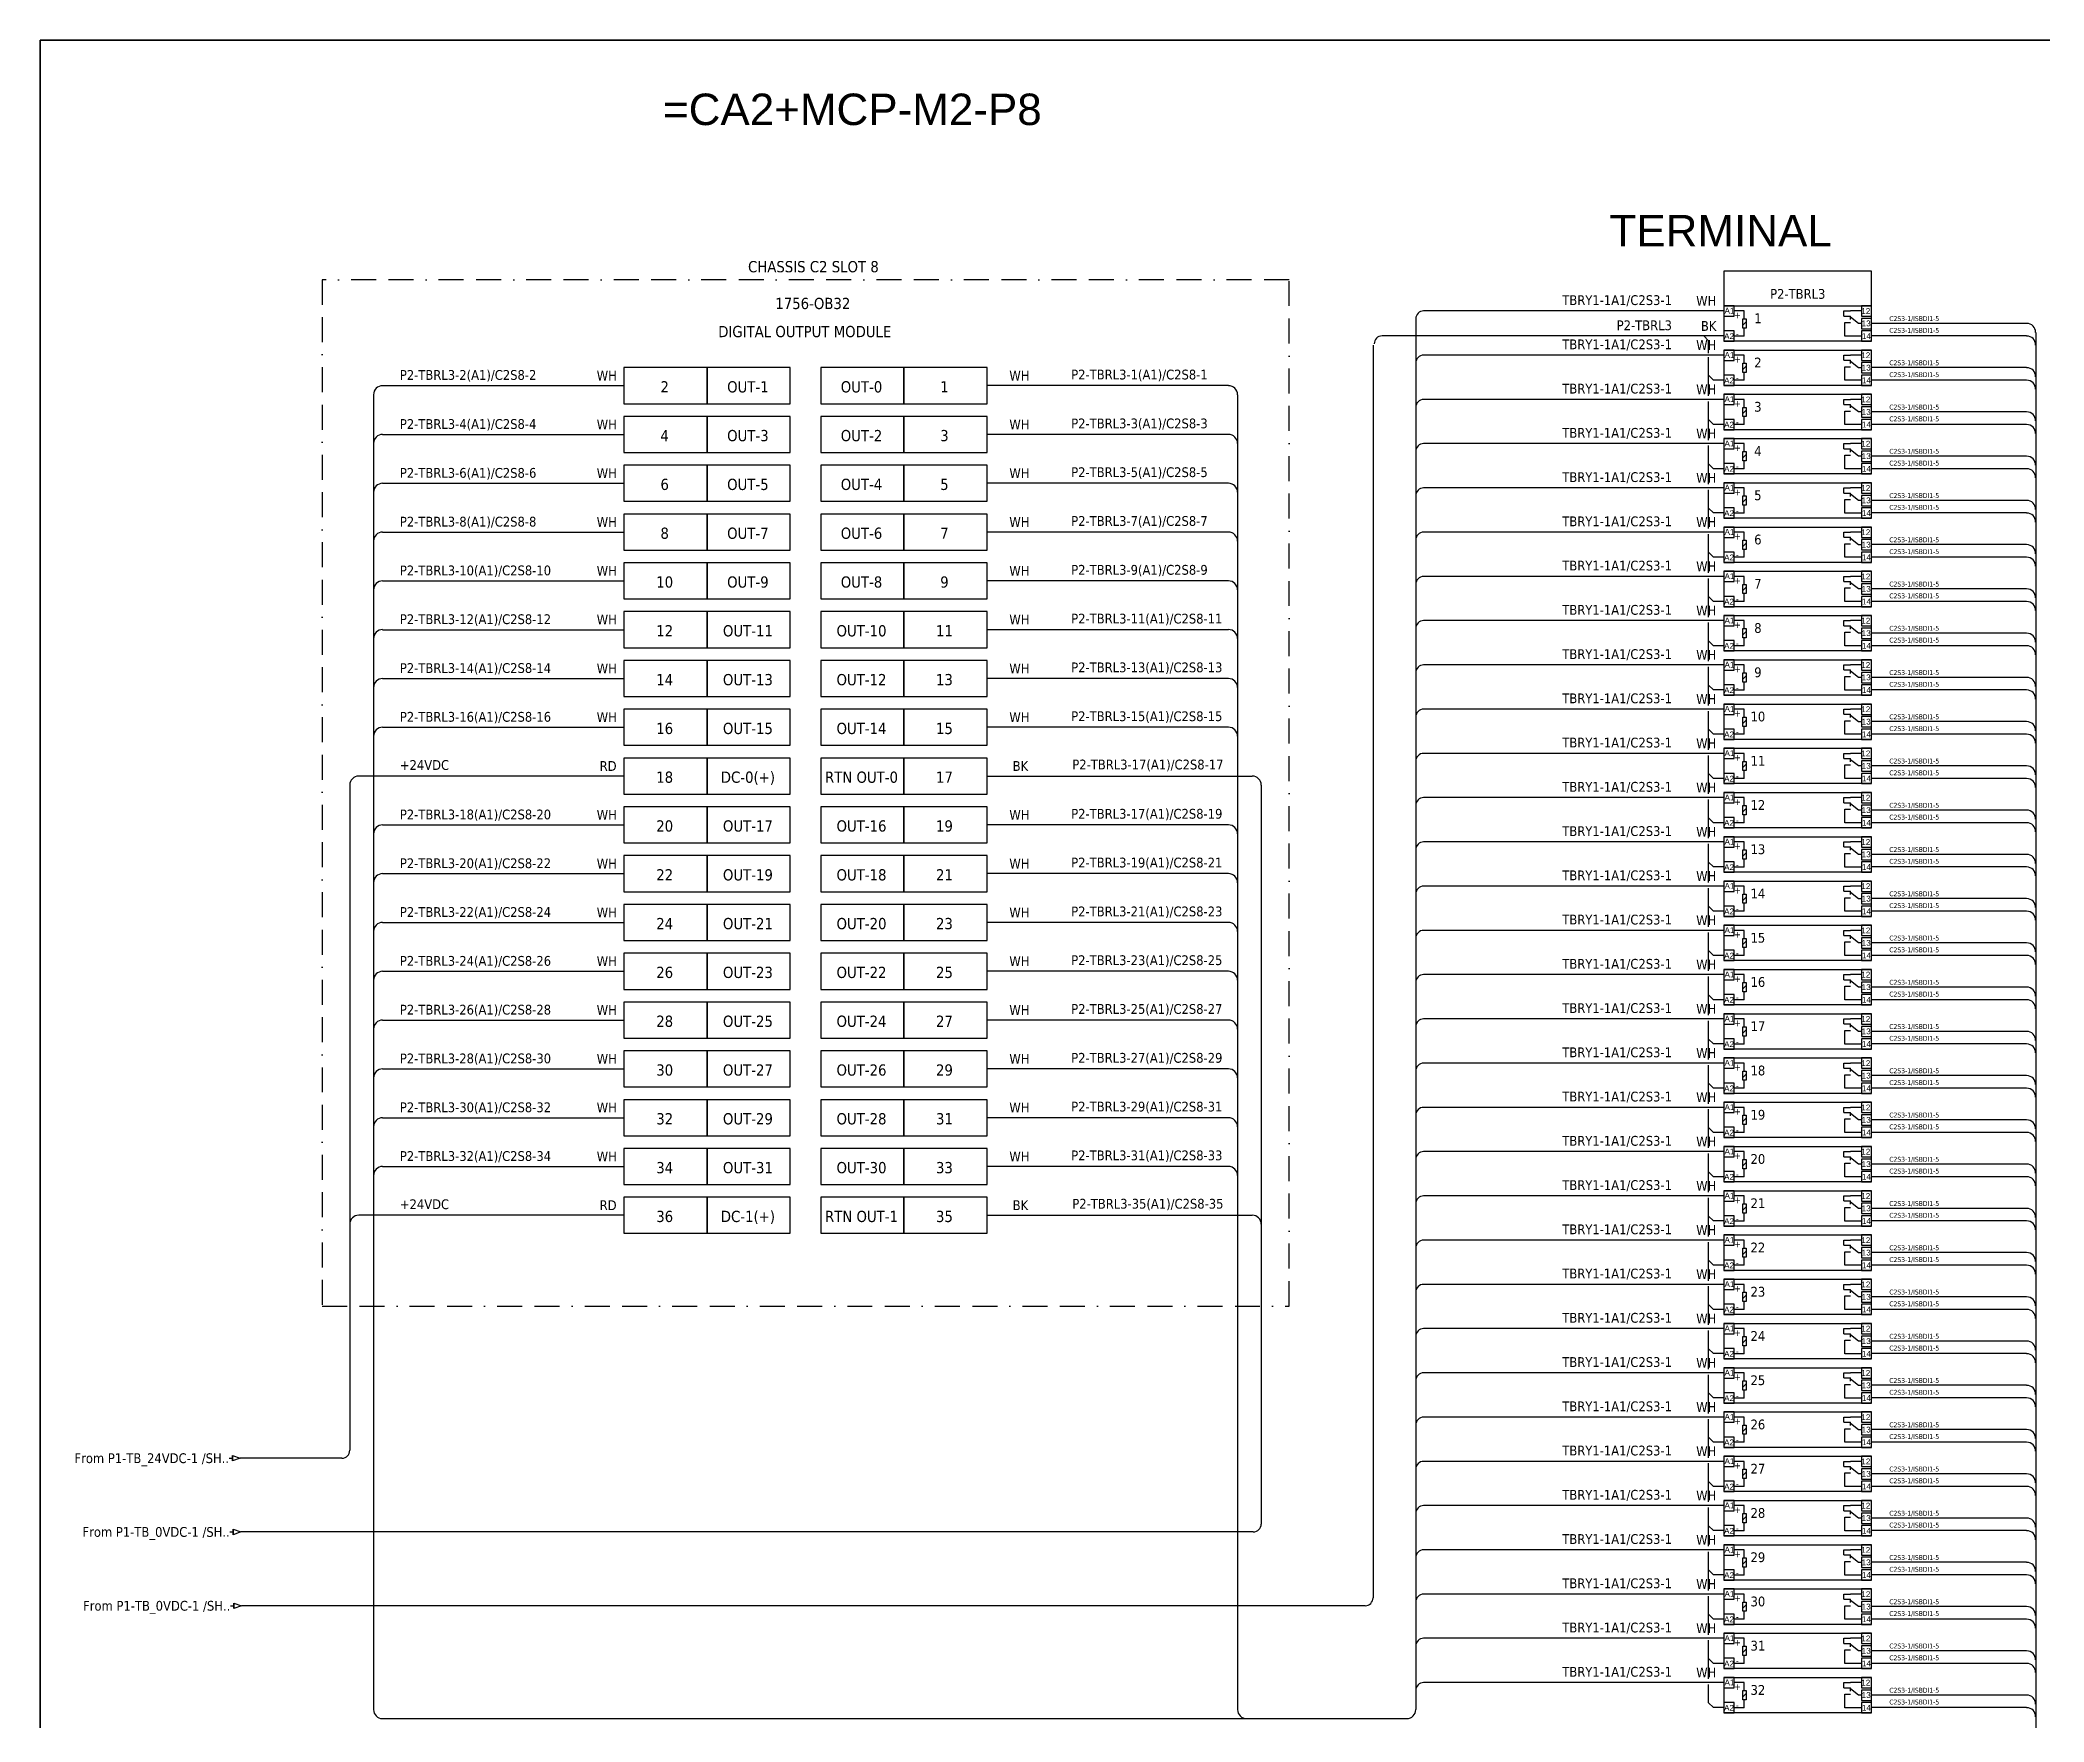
# Model space of a CAD drawing. Header units: millimetres. Extents: x 0 to 62600, y 0 to 14837.
# Drawn here: x 33546 to 35584, y 10006 to 11717 of the extents above; entities that cross this region are included whole.
import ezdxf
from ezdxf.enums import TextEntityAlignment as Align

# ---------------------------------------------------------------- set-up
doc = ezdxf.new("R2010")
doc.units = ezdxf.units.MM
doc.linetypes.add('BORDERX2', pattern=[88.9, 25.4, -12.7, 25.4, -12.7, 0, -12.7])
for name, color, linetype in [('HELPPOINT', 7, 'Continuous'), ('VECTORS', 7, 'Continuous'), ('x01001-FrameArea', 2, 'BORDERX2')]:
    doc.layers.add(name, color=color, linetype=linetype)
doc.layers.add('IE-EQUIP', color=253, linetype='Continuous', lineweight=25)
doc.layers.add('IE-WIRE', color=7, linetype='Continuous', lineweight=25)
doc.styles.get("Standard").update_dxf_attribs({"font": 'arial.ttf'})
doc.styles.add('Tahoma', font='')
doc.styles.get('Tahoma').set_extended_font_data('Tahoma')

# ---------------------------------------------------------------- blocks, each defined once
blk = doc.blocks.new('xRY-SPDT-12')
at = {"color": 1, "ltscale": 25.4}
for p, q in [((0, 0), (0, -10.5)), ((10.4, 0), (0, 0)), ((0, 0), (150.3, 0)), ((0, 0), (0, -36)), ((10.4, -10.5), (10.4, 0)), ((140, 0), (140, -10.5)), ((150.3, 0), (140, 0)), ((150.3, -36), (150.3, 0)), ((150.3, -10.5), (150.3, 0)), ((150.3, -36), (150.3, 0)), ((0, -10.5), (10.4, -10.5)), ((20.7, -5.2), (10.4, -5.2)), ((22.8, -16.3), (19.4, -19.7)), ((20.7, -13.3), (20.7, -5.2)), ((122.2, -10.4), (122.2, -5.2)), ((122.2, -5.2), (128.9, -5.2)), ((122.2, -10.4), (128.9, -10.4)), ((123.2, -30.8), (123.2, -17)), ((123.2, -17), (128.9, -17)), ((140, -5.2), (128.9, -5.2)), ((128.9, -13.8), (128.9, -10.4)), ((136.9, -18), (128.9, -11.6)), ((140, -18), (136.9, -18)), ((140, -10.5), (150.3, -10.5)), ((140, -12.8), (140, -23.3)), ((150.3, -12.8), (140, -12.8)), ((150.3, -23.3), (150.3, -12.8)), ((0, -25.5), (0, -36)), ((10.4, -25.5), (0, -25.5)), ((0, -36), (10.4, -36)), ((150.3, -36), (0, -36)), ((10.4, -36), (10.4, -25.5)), ((20.7, -30.8), (10.4, -30.8)), ((20.7, -30.8), (20.7, -22.7)), ((140, -30.8), (123.2, -30.8)), ((140, -23.3), (150.3, -23.3)), ((140, -25.5), (140, -36)), ((150.3, -25.5), (140, -25.5)), ((140, -36), (150.3, -36)), ((150.3, -36), (150.3, -25.5))]:
    blk.add_line(p, q, dxfattribs=at)
blk.add_lwpolyline([(22.8, -22.7), (19.4, -22.7), (19.4, -13.3), (22.8, -13.3)], close=True, dxfattribs=at)
at = {"color": 1}
for s, p in [('A1', (5.8, -5)), ('12', (144.4, -5.3)), ('13', (144.8, -17.9)), ('A2', (5.4, -30.9)), ('14', (145, -30.8))]:
    blk.add_text(s, height=5.91, dxfattribs=at).set_placement(p, align=Align.MIDDLE_CENTER)
at = {"color": 1, "style": 'Tahoma'}
for s, p in [('+', (13.9, -9.3)), ('+', (13.9, -9.3)), ('-', (13.9, -28.2))]:
    blk.add_text(s, height=6.84, dxfattribs=at).set_placement(p, align=Align.MIDDLE_CENTER)
blk = doc.blocks.new('*U77')
at = {"layer": 'x01001-FrameArea'}
blk.add_blockref('xRY-SPDT-12', (-75.2, 18), dxfattribs=at)
blk = doc.blocks.new('*U64')
at = {"layer": 'x01001-FrameArea', "color": 0, "linetype": 'ByBlock', "lineweight": -2, "transparency": 16777216}
for p in [(0, 0), (0, -45), (0, -90), (0, -135), (0, -180), (0, -225), (0, -270), (0, -315), (0, -360), (0, -405), (0, -450), (0, -495), (0, -540), (0, -585), (0, -630), (0, -675), (0, -720), (0, -765), (0, -810), (0, -855), (0, -900), (0, -945), (0, -990), (0, -1035), (0, -1080), (0, -1125), (0, -1170), (0, -1215), (0, -1260), (0, -1305), (0, -1350), (0, -1395)]:
    blk.add_blockref('*U77', p, dxfattribs=at)
blk = doc.blocks.new('*U78')
at = {"color": 4, "style": 'Tahoma'}
for s, height, p in [('TBRY1-1A1/C2S3-1', 9.949, (36.2, -4.1)), ('WH', 9.95, (81.3, -4.8))]:
    blk.add_text(s, height=height, dxfattribs=at).set_placement(p, align=Align.RIGHT)
blk = doc.blocks.new('*U65')
at = {"layer": 'x01001-FrameArea', "color": 0, "linetype": 'ByBlock', "lineweight": -2, "transparency": 16777216}
for p in [(0, 0), (0, -45), (0, -90), (0, -135), (0, -180), (0, -225), (0, -270), (0, -315), (0, -360), (0, -405), (0, -450), (0, -495), (0, -540), (0, -585), (0, -630), (0, -675), (0, -720), (0, -765), (0, -810), (0, -855), (0, -900), (0, -945), (0, -990), (0, -1035), (0, -1080), (0, -1125), (0, -1170), (0, -1215), (0, -1260), (0, -1305), (0, -1350), (0, -1395)]:
    blk.add_blockref('*U78', p, dxfattribs=at)
blk = doc.blocks.new('*U79')
at = {"layer": 'IE-WIRE', "color": 4, "ltscale": 25.4}
for p, q in [((74.2, 7.2), (-83.4, 7.2)), ((74.2, -5.6), (-83.4, -5.6))]:
    blk.add_line(p, q, dxfattribs=at)
for centre in [(74.2, -2), (74.2, -14.8)]:
    blk.add_arc(centre, 9.17, 0, 90, dxfattribs=at)
at = {"color": 4, "style": 'Tahoma'}
for p in [(-65.4, 9.6), (-65.4, -2.4)]:
    blk.add_text('C2S3-1/ISBDI1-5', height=4.974, dxfattribs=at).set_placement(p)
blk = doc.blocks.new('*U66')
at = {"layer": 'x01001-FrameArea', "color": 0, "linetype": 'ByBlock', "lineweight": -2, "transparency": 16777216}
for p in [(0, 0), (0, -45), (0, -90), (0, -135), (0, -180), (0, -225), (0, -270), (0, -315), (0, -360), (0, -405), (0, -450), (0, -495), (0, -540), (0, -585), (0, -630), (0, -675), (0, -720), (0, -765), (0, -810), (0, -855), (0, -900), (0, -945), (0, -990), (0, -1035), (0, -1080), (0, -1125), (0, -1170), (0, -1215), (0, -1260), (0, -1305), (0, -1350), (0, -1395)]:
    blk.add_blockref('*U79', p, dxfattribs=at)
blk = doc.blocks.new('xTerminal_fr_to')
at = {"layer": 'VECTORS', "color": 1, "true_color": 0xff0000}
for p, q in [((-11.3, 0), (-7.8, 0)), ((-7.8, 2.8), (0, 0)), ((-7.8, -2.8), (-7.8, 2.8)), ((-7.8, 2.8), (0, 0)), ((-7.8, 2.8), (-7.8, -2.8)), ((0, 0), (-7.8, -2.8)), ((0, 0), (-7.8, -2.8))]:
    blk.add_line(p, q, dxfattribs=at)

msp = doc.modelspace()

# ---------------------------------------------------------------- linework, layer by layer
for p, q in [((35237.7, 11415.9), (35242.7, 11410.9)), ((35242.7, 11398.4), (35242.7, 11410.9)), ((35242.7, 11355.1), (35242.7, 11394.4)), ((35247.7, 11370.9), (35242.7, 11375.9)), ((35258.1, 11370.9), (35247.7, 11370.9)), ((35242.7, 11310.1), (35242.7, 11349.4)), ((35247.7, 11325.9), (35242.7, 11330.9)), ((35258.1, 11325.9), (35247.7, 11325.9)), ((35242.7, 11265.1), (35242.7, 11304.4)), ((35247.7, 11280.9), (35242.7, 11285.9)), ((35258.1, 11280.9), (35247.7, 11280.9)), ((35242.7, 11220.1), (35242.7, 11259.4)), ((35247.7, 11235.9), (35242.7, 11240.9)), ((35258.1, 11235.9), (35247.7, 11235.9)), ((35242.7, 11175.1), (35242.7, 11214.4)), ((35247.7, 11190.9), (35242.7, 11195.9)), ((35258.1, 11190.9), (35247.7, 11190.9)), ((35242.7, 11130.1), (35242.7, 11169.4)), ((35247.7, 11145.9), (35242.7, 11150.9)), ((35258.1, 11145.9), (35247.7, 11145.9)), ((35242.7, 11085.1), (35242.7, 11124.4)), ((35247.7, 11100.9), (35242.7, 11105.9)), ((35258.1, 11100.9), (35247.7, 11100.9)), ((35242.7, 11040.1), (35242.7, 11079.4)), ((35247.7, 11055.9), (35242.7, 11060.9)), ((35258.1, 11055.9), (35247.7, 11055.9)), ((35242.7, 10995.1), (35242.7, 11034.4)), ((35247.7, 11010.9), (35242.7, 11015.9)), ((35258.1, 11010.9), (35247.7, 11010.9)), ((35242.7, 10950.1), (35242.7, 10989.4)), ((35247.7, 10965.9), (35242.7, 10970.9)), ((35258.1, 10965.9), (35247.7, 10965.9)), ((35242.7, 10905.1), (35242.7, 10944.4)), ((35247.7, 10920.9), (35242.7, 10925.9)), ((35258.1, 10920.9), (35247.7, 10920.9)), ((35242.7, 10860.1), (35242.7, 10899.4)), ((35247.7, 10875.9), (35242.7, 10880.9)), ((35258.1, 10875.9), (35247.7, 10875.9)), ((35242.7, 10815.1), (35242.7, 10854.4)), ((35247.7, 10830.9), (35242.7, 10835.9)), ((35258.1, 10830.9), (35247.7, 10830.9)), ((35242.7, 10770.1), (35242.7, 10809.4)), ((35247.7, 10785.9), (35242.7, 10790.9)), ((35258.1, 10785.9), (35247.7, 10785.9)), ((35242.7, 10725.1), (35242.7, 10764.4)), ((35247.7, 10740.9), (35242.7, 10745.9)), ((35258.1, 10740.9), (35247.7, 10740.9)), ((35242.7, 10680.1), (35242.7, 10719.4)), ((35247.7, 10695.9), (35242.7, 10700.9)), ((35258.1, 10695.9), (35247.7, 10695.9)), ((35242.7, 10635.1), (35242.7, 10674.4)), ((35247.7, 10650.9), (35242.7, 10655.9)), ((35258.1, 10650.9), (35247.7, 10650.9)), ((35242.7, 10590.1), (35242.7, 10629.4)), ((35247.7, 10605.9), (35242.7, 10610.9)), ((35258.1, 10605.9), (35247.7, 10605.9)), ((35242.7, 10545.1), (35242.7, 10584.4)), ((35247.7, 10560.9), (35242.7, 10565.9)), ((35258.1, 10560.9), (35247.7, 10560.9)), ((35242.7, 10500.1), (35242.7, 10539.4)), ((35247.7, 10515.9), (35242.7, 10520.9)), ((35258.1, 10515.9), (35247.7, 10515.9)), ((35242.7, 10455.1), (35242.7, 10494.4)), ((35247.7, 10470.9), (35242.7, 10475.9)), ((35258.1, 10470.9), (35247.7, 10470.9)), ((35242.7, 10410.1), (35242.7, 10449.4)), ((35247.7, 10425.9), (35242.7, 10430.9)), ((35258.1, 10425.9), (35247.7, 10425.9)), ((35242.7, 10365.1), (35242.7, 10404.4)), ((35247.7, 10380.9), (35242.7, 10385.9)), ((35258.1, 10380.9), (35247.7, 10380.9)), ((35242.7, 10320.1), (35242.7, 10359.4)), ((35247.7, 10335.9), (35242.7, 10340.9)), ((35258.1, 10335.9), (35247.7, 10335.9)), ((35242.7, 10275.1), (35242.7, 10314.4)), ((35247.7, 10290.9), (35242.7, 10295.9)), ((35258.1, 10290.9), (35247.7, 10290.9)), ((35242.7, 10230.1), (35242.7, 10269.4)), ((35247.7, 10245.9), (35242.7, 10250.9)), ((35258.1, 10245.9), (35247.7, 10245.9)), ((35242.7, 10185.1), (35242.7, 10224.4)), ((35247.7, 10200.9), (35242.7, 10205.9)), ((35258.1, 10200.9), (35247.7, 10200.9)), ((35242.7, 10140.1), (35242.7, 10179.4)), ((35247.7, 10155.9), (35242.7, 10160.9)), ((35258.1, 10155.9), (35247.7, 10155.9)), ((35242.7, 10095.1), (35242.7, 10134.4)), ((35247.7, 10110.9), (35242.7, 10115.9)), ((35258.1, 10110.9), (35247.7, 10110.9)), ((35242.7, 10050.1), (35242.7, 10089.4)), ((35247.7, 10065.9), (35242.7, 10070.9)), ((35258.1, 10065.9), (35247.7, 10065.9)), ((35242.7, 10025.9), (35242.7, 10044.4)), ((35247.7, 10020.9), (35242.7, 10025.9)), ((35258.1, 10020.9), (35247.7, 10020.9))]:
    msp.add_line(p, q)
at = {"color": 1, "ltscale": 25.4}
for p, q in [((34139.8, 10968.3), (33870.4, 10968.3)), ((33861.3, 10959.2), (33861.3, 10282.6))]:
    msp.add_line(p, q, dxfattribs=at)
at = {"color": 4, "ltscale": 25.4}
msp.add_lwpolyline([(35258.1, 11446.6), (35408.4, 11446.6), (35408.4, 11481.9), (35258.1, 11481.9)], close=True, dxfattribs=at)
at = {"color": 1, "ltscale": 25.4}
msp.add_arc((33870.4, 10959.2), 9.14, 90, 180, dxfattribs=at)
at = {"layer": 'HELPPOINT', "color": 4, "lineweight": 35}
for p, q in [((33546.4, 9012.6), (33546.4, 11716.9)), ((33546.4, 11716.9), (37439.7, 11716.9)), ((33546.4, 9012.6), (33546.4, 11716.9)), ((33546.4, 11716.9), (37439.7, 11716.9))]:
    msp.add_line(p, q, dxfattribs=at)
at = {"layer": 'IE-EQUIP', "linetype": 'Continuous', "ltscale": 25.4}
for points in [[(34139.8, 11347), (34224.5, 11347), (34224.5, 11383.7), (34139.8, 11383.7)], [(34224.5, 11347), (34309.1, 11347), (34309.1, 11383.7), (34224.5, 11383.7)], [(34340, 11347), (34424.6, 11347), (34424.6, 11383.7), (34340, 11383.7)], [(34424.6, 11347), (34509.3, 11347), (34509.3, 11383.7), (34424.6, 11383.7)], [(34139.8, 11297.4), (34224.5, 11297.4), (34224.5, 11334.1), (34139.8, 11334.1)], [(34224.5, 11297.4), (34309.1, 11297.4), (34309.1, 11334.1), (34224.5, 11334.1)], [(34340, 11297.4), (34424.6, 11297.4), (34424.6, 11334.1), (34340, 11334.1)], [(34424.6, 11297.4), (34509.3, 11297.4), (34509.3, 11334.1), (34424.6, 11334.1)], [(34139.8, 11247.8), (34224.5, 11247.8), (34224.5, 11284.5), (34139.8, 11284.5)], [(34224.5, 11247.8), (34309.1, 11247.8), (34309.1, 11284.5), (34224.5, 11284.5)], [(34340, 11247.8), (34424.6, 11247.8), (34424.6, 11284.5), (34340, 11284.5)], [(34424.6, 11247.8), (34509.3, 11247.8), (34509.3, 11284.5), (34424.6, 11284.5)], [(34139.8, 11198.1), (34224.5, 11198.1), (34224.5, 11234.8), (34139.8, 11234.8)], [(34224.5, 11198.1), (34309.1, 11198.1), (34309.1, 11234.8), (34224.5, 11234.8)], [(34340, 11198.1), (34424.6, 11198.1), (34424.6, 11234.8), (34340, 11234.8)], [(34424.6, 11198.1), (34509.3, 11198.1), (34509.3, 11234.8), (34424.6, 11234.8)], [(34139.8, 11148.5), (34224.5, 11148.5), (34224.5, 11185.2), (34139.8, 11185.2)], [(34224.5, 11148.5), (34309.1, 11148.5), (34309.1, 11185.2), (34224.5, 11185.2)], [(34340, 11148.5), (34424.6, 11148.5), (34424.6, 11185.2), (34340, 11185.2)], [(34424.6, 11148.5), (34509.3, 11148.5), (34509.3, 11185.2), (34424.6, 11185.2)], [(34139.8, 11098.9), (34224.5, 11098.9), (34224.5, 11135.6), (34139.8, 11135.6)], [(34224.5, 11098.9), (34309.1, 11098.9), (34309.1, 11135.6), (34224.5, 11135.6)], [(34340, 11098.9), (34424.6, 11098.9), (34424.6, 11135.6), (34340, 11135.6)], [(34424.6, 11098.9), (34509.3, 11098.9), (34509.3, 11135.6), (34424.6, 11135.6)], [(34139.8, 11049.2), (34224.5, 11049.2), (34224.5, 11085.9), (34139.8, 11085.9)], [(34224.5, 11049.2), (34309.1, 11049.2), (34309.1, 11085.9), (34224.5, 11085.9)], [(34340, 11049.2), (34424.6, 11049.2), (34424.6, 11085.9), (34340, 11085.9)], [(34424.6, 11049.2), (34509.3, 11049.2), (34509.3, 11085.9), (34424.6, 11085.9)], [(34139.8, 10999.6), (34224.5, 10999.6), (34224.5, 11036.3), (34139.8, 11036.3)], [(34224.5, 10999.6), (34309.1, 10999.6), (34309.1, 11036.3), (34224.5, 11036.3)], [(34340, 10999.6), (34424.6, 10999.6), (34424.6, 11036.3), (34340, 11036.3)], [(34424.6, 10999.6), (34509.3, 10999.6), (34509.3, 11036.3), (34424.6, 11036.3)], [(34139.8, 10950), (34224.5, 10950), (34224.5, 10986.7), (34139.8, 10986.7)], [(34224.5, 10950), (34309.1, 10950), (34309.1, 10986.7), (34224.5, 10986.7)], [(34340, 10950), (34424.6, 10950), (34424.6, 10986.7), (34340, 10986.7)], [(34424.6, 10950), (34509.3, 10950), (34509.3, 10986.7), (34424.6, 10986.7)], [(34139.8, 10900.3), (34224.5, 10900.3), (34224.5, 10937), (34139.8, 10937)], [(34224.5, 10900.3), (34309.1, 10900.3), (34309.1, 10937), (34224.5, 10937)], [(34340, 10900.3), (34424.6, 10900.3), (34424.6, 10937), (34340, 10937)], [(34424.6, 10900.3), (34509.3, 10900.3), (34509.3, 10937), (34424.6, 10937)], [(34139.8, 10850.7), (34224.5, 10850.7), (34224.5, 10887.4), (34139.8, 10887.4)], [(34224.5, 10850.7), (34309.1, 10850.7), (34309.1, 10887.4), (34224.5, 10887.4)], [(34340, 10850.7), (34424.6, 10850.7), (34424.6, 10887.4), (34340, 10887.4)], [(34424.6, 10850.7), (34509.3, 10850.7), (34509.3, 10887.4), (34424.6, 10887.4)], [(34139.8, 10801.1), (34224.5, 10801.1), (34224.5, 10837.8), (34139.8, 10837.8)], [(34224.5, 10801.1), (34309.1, 10801.1), (34309.1, 10837.8), (34224.5, 10837.8)], [(34340, 10801.1), (34424.6, 10801.1), (34424.6, 10837.8), (34340, 10837.8)], [(34424.6, 10801.1), (34509.3, 10801.1), (34509.3, 10837.8), (34424.6, 10837.8)], [(34139.8, 10751.4), (34224.5, 10751.4), (34224.5, 10788.1), (34139.8, 10788.1)], [(34224.5, 10751.4), (34309.1, 10751.4), (34309.1, 10788.1), (34224.5, 10788.1)], [(34340, 10751.4), (34424.6, 10751.4), (34424.6, 10788.1), (34340, 10788.1)], [(34424.6, 10751.4), (34509.3, 10751.4), (34509.3, 10788.1), (34424.6, 10788.1)], [(34139.8, 10701.8), (34224.5, 10701.8), (34224.5, 10738.5), (34139.8, 10738.5)], [(34224.5, 10701.8), (34309.1, 10701.8), (34309.1, 10738.5), (34224.5, 10738.5)], [(34340, 10701.8), (34424.6, 10701.8), (34424.6, 10738.5), (34340, 10738.5)], [(34424.6, 10701.8), (34509.3, 10701.8), (34509.3, 10738.5), (34424.6, 10738.5)], [(34139.8, 10652.2), (34224.5, 10652.2), (34224.5, 10688.9), (34139.8, 10688.9)], [(34224.5, 10652.2), (34309.1, 10652.2), (34309.1, 10688.9), (34224.5, 10688.9)], [(34340, 10652.2), (34424.6, 10652.2), (34424.6, 10688.9), (34340, 10688.9)], [(34424.6, 10652.2), (34509.3, 10652.2), (34509.3, 10688.9), (34424.6, 10688.9)], [(34139.8, 10602.5), (34224.5, 10602.5), (34224.5, 10639.2), (34139.8, 10639.2)], [(34224.5, 10602.5), (34309.1, 10602.5), (34309.1, 10639.2), (34224.5, 10639.2)], [(34340, 10602.5), (34424.6, 10602.5), (34424.6, 10639.2), (34340, 10639.2)], [(34424.6, 10602.5), (34509.3, 10602.5), (34509.3, 10639.2), (34424.6, 10639.2)], [(34139.8, 10552.9), (34224.5, 10552.9), (34224.5, 10589.6), (34139.8, 10589.6)], [(34224.5, 10552.9), (34309.1, 10552.9), (34309.1, 10589.6), (34224.5, 10589.6)], [(34340, 10552.9), (34424.6, 10552.9), (34424.6, 10589.6), (34340, 10589.6)], [(34424.6, 10552.9), (34509.3, 10552.9), (34509.3, 10589.6), (34424.6, 10589.6)], [(34139.8, 10503.3), (34224.5, 10503.3), (34224.5, 10540), (34139.8, 10540)], [(34224.5, 10503.3), (34309.1, 10503.3), (34309.1, 10540), (34224.5, 10540)], [(34340, 10503.3), (34424.6, 10503.3), (34424.6, 10540), (34340, 10540)], [(34424.6, 10503.3), (34509.3, 10503.3), (34509.3, 10540), (34424.6, 10540)]]:
    msp.add_lwpolyline(points, close=True, dxfattribs=at)
at = {"layer": 'IE-WIRE', "color": 4, "ltscale": 25.4}
for p, q in [((34945, 11433.4), (34945, 10018.9)), ((35258.1, 11441.4), (34953, 11441.4)), ((35575.2, 11419.5), (35575.2, 9939.9)), ((35258.1, 11396.4), (34953, 11396.4)), ((33885.4, 11356.2), (33885.4, 10018.9)), ((33894.6, 11365.4), (34139.8, 11365.4)), ((34754.6, 11365.4), (34509.3, 11365.4)), ((34763.7, 11356.2), (34763.7, 10018.9)), ((35258.1, 11351.4), (34953, 11351.4)), ((33894.6, 11315.8), (34139.8, 11315.8)), ((34754.6, 11315.8), (34509.3, 11315.8)), ((35258.1, 11306.4), (34953, 11306.4)), ((33894.6, 11266.1), (34139.8, 11266.1)), ((34754.6, 11266.1), (34509.3, 11266.1)), ((35258.1, 11261.4), (34953, 11261.4)), ((33894.6, 11216.5), (34139.8, 11216.5)), ((34754.6, 11216.5), (34509.3, 11216.5)), ((35258.1, 11216.4), (34953, 11216.4)), ((33894.6, 11166.9), (34139.8, 11166.9)), ((34754.6, 11166.9), (34509.3, 11166.9)), ((35258.1, 11171.4), (34953, 11171.4)), ((35258.1, 11126.4), (34953, 11126.4)), ((33894.6, 11117.2), (34139.8, 11117.2)), ((34754.6, 11117.2), (34509.3, 11117.2)), ((33894.6, 11067.6), (34139.8, 11067.6)), ((34754.6, 11067.6), (34509.3, 11067.6)), ((35258.1, 11081.4), (34953, 11081.4)), ((35258.1, 11036.4), (34953, 11036.4)), ((33894.6, 11018), (34139.8, 11018)), ((34754.6, 11018), (34509.3, 11018)), ((35258.1, 10991.4), (34953, 10991.4)), ((35258.1, 10946.4), (34953, 10946.4)), ((33894.6, 10918.7), (34139.8, 10918.7)), ((34754.6, 10918.7), (34509.3, 10918.7)), ((35258.1, 10901.4), (34953, 10901.4)), ((33894.6, 10869.1), (34139.8, 10869.1)), ((34754.6, 10869.1), (34509.3, 10869.1)), ((35258.1, 10856.4), (34953, 10856.4)), ((33894.6, 10819.4), (34139.8, 10819.4)), ((34754.6, 10819.4), (34509.3, 10819.4)), ((35258.1, 10811.4), (34953, 10811.4)), ((33894.6, 10769.8), (34139.8, 10769.8)), ((34754.6, 10769.8), (34509.3, 10769.8)), ((35258.1, 10766.4), (34953, 10766.4)), ((33894.6, 10720.2), (34139.8, 10720.2)), ((34754.6, 10720.2), (34509.3, 10720.2)), ((35258.1, 10721.4), (34953, 10721.4)), ((35258.1, 10676.4), (34953, 10676.4)), ((33894.6, 10670.5), (34139.8, 10670.5)), ((34754.6, 10670.5), (34509.3, 10670.5)), ((33894.6, 10620.9), (34139.8, 10620.9)), ((34754.6, 10620.9), (34509.3, 10620.9)), ((35258.1, 10631.4), (34953, 10631.4)), ((35258.1, 10586.4), (34953, 10586.4)), ((33894.6, 10571.3), (34139.8, 10571.3)), ((34754.6, 10571.3), (34509.3, 10571.3)), ((35258.1, 10541.4), (34953, 10541.4)), ((35258.1, 10496.4), (34953, 10496.4)), ((35258.1, 10451.4), (34953, 10451.4)), ((35258.1, 10406.4), (34953, 10406.4)), ((35258.1, 10361.4), (34953, 10361.4)), ((35258.1, 10316.4), (34953, 10316.4)), ((35258.1, 10271.4), (34953, 10271.4)), ((35258.1, 10226.4), (34953, 10226.4)), ((35258.1, 10181.4), (34953, 10181.4)), ((35258.1, 10136.4), (34953, 10136.4)), ((35258.1, 10091.4), (34953, 10091.4)), ((35258.1, 10046.4), (34953, 10046.4))]:
    msp.add_line(p, q, dxfattribs=at)
at = {"layer": 'IE-WIRE', "ltscale": 25.4}
msp.add_line((35258.1, 11415.9), (34910.7, 11415.9), dxfattribs=at)
at = {"layer": 'IE-WIRE', "color": 7, "ltscale": 25.4}
for p, q in [((34901.5, 11406.7), (34901.5, 10132.5)), ((34509.3, 10968.3), (34778.7, 10968.3)), ((34787.8, 10959.2), (34787.8, 10207.6)), ((34509.3, 10521.6), (34778.7, 10521.6)), ((34779.8, 10199.6), (33750.5, 10199.6)), ((34893.5, 10124.5), (33751.2, 10124.5))]:
    msp.add_line(p, q, dxfattribs=at)
at = {"layer": 'IE-WIRE', "color": 1, "ltscale": 25.4}
for p, q in [((34139.8, 10521.6), (33870.4, 10521.6)), ((33853.3, 10274.6), (33749.8, 10274.6))]:
    msp.add_line(p, q, dxfattribs=at)
at = {"layer": 'IE-WIRE', "color": 4}
msp.add_line((33894.5, 10009.8), (34935.9, 10009.8), dxfattribs=at)
at = {"layer": 'IE-WIRE', "color": 4, "ltscale": 25.4}
for centre, radius, start, end in [((34953, 11433.4), 8, 90, 180), ((34953, 11388.4), 8, 90, 180), ((33894.6, 11356.2), 9.17, 90, 180), ((34754.6, 11356.2), 9.17, 0, 90), ((34953, 11343.4), 8, 90, 180), ((33894.6, 11306.6), 9.17, 90, 180), ((34754.6, 11306.6), 9.17, 0, 90), ((34953, 11298.4), 8, 90, 180), ((33894.6, 11256.9), 9.17, 90, 180), ((34754.6, 11256.9), 9.17, 0, 90), ((34953, 11253.4), 8, 90, 180), ((33894.6, 11207.3), 9.17, 90, 180), ((34754.6, 11207.3), 9.17, 0, 90), ((34953, 11208.4), 8, 90, 180), ((33894.6, 11157.7), 9.17, 90, 180), ((34754.6, 11157.7), 9.17, 0, 90), ((34953, 11163.4), 8, 90, 180), ((34953, 11118.4), 8, 90, 180), ((33894.6, 11108.1), 9.17, 90, 180), ((34754.6, 11108.1), 9.17, 0, 90), ((33894.6, 11058.4), 9.17, 90, 180), ((34754.6, 11058.4), 9.17, 0, 90), ((34953, 11073.4), 8, 90, 180), ((34953, 11028.4), 8, 90, 180), ((33894.6, 11008.8), 9.17, 90, 180), ((34754.6, 11008.8), 9.17, 0, 90), ((34953, 10983.4), 8, 90, 180), ((34953, 10938.4), 8, 90, 180), ((33894.6, 10909.5), 9.17, 90, 180), ((34754.6, 10909.5), 9.17, 0, 90), ((34953, 10893.4), 8, 90, 180), ((33894.6, 10859.9), 9.17, 90, 180), ((34754.6, 10859.9), 9.17, 0, 90), ((34953, 10848.4), 8, 90, 180), ((33894.6, 10810.3), 9.17, 90, 180), ((34754.6, 10810.3), 9.17, 0, 90), ((34953, 10803.4), 8, 90, 180), ((33894.6, 10760.6), 9.17, 90, 180), ((34754.6, 10760.6), 9.17, 0, 90), ((34953, 10758.4), 8, 90, 180), ((33894.6, 10711), 9.17, 90, 180), ((34754.6, 10711), 9.17, 0, 90), ((34953, 10713.4), 8, 90, 180), ((34953, 10668.4), 8, 90, 180), ((33894.6, 10661.4), 9.17, 90, 180), ((34754.6, 10661.4), 9.17, 0, 90), ((33894.6, 10611.7), 9.17, 90, 180), ((34754.6, 10611.7), 9.17, 0, 90), ((34953, 10623.4), 8, 90, 180), ((34953, 10578.4), 8, 90, 180), ((33894.6, 10562.1), 9.17, 90, 180), ((34754.6, 10562.1), 9.17, 0, 90), ((34953, 10533.4), 8, 90, 180), ((34953, 10488.4), 8, 90, 180), ((34953, 10443.4), 8, 90, 180), ((34953, 10398.4), 8, 90, 180), ((34953, 10353.4), 8, 90, 180), ((34953, 10308.4), 8, 90, 180), ((34953, 10263.4), 8, 90, 180), ((34953, 10218.4), 8, 90, 180), ((34953, 10173.4), 8, 90, 180), ((34953, 10128.4), 8, 90, 180), ((34953, 10083.4), 8, 90, 180), ((34953, 10038.4), 8, 90, 180)]:
    msp.add_arc(centre, radius, start, end, dxfattribs=at)
at = {"layer": 'IE-WIRE', "ltscale": 25.4}
msp.add_arc((34910.7, 11407.9), 8, 90, 180, dxfattribs=at)
at = {"layer": 'IE-WIRE', "color": 7, "ltscale": 25.4}
for centre, radius, start, end in [((34778.7, 10959.2), 9.14, 0, 90), ((34778.7, 10512.5), 9.14, 0, 90), ((34779.8, 10207.6), 8, 270, 0), ((34893.5, 10132.5), 8, 270, 0)]:
    msp.add_arc(centre, radius, start, end, dxfattribs=at)
at = {"layer": 'IE-WIRE', "color": 1, "ltscale": 25.4}
for centre, radius, start, end in [((33870.4, 10512.5), 9.14, 90, 180), ((33853.3, 10282.6), 8, 270, 0)]:
    msp.add_arc(centre, radius, start, end, dxfattribs=at)
at = {"layer": 'IE-WIRE', "color": 4}
for centre, start, end in [((33894.5, 10018.9), 180, 270), ((34772.9, 10018.9), 180, 270), ((34935.9, 10018.9), 270, 0)]:
    msp.add_arc(centre, 9.14, start, end, dxfattribs=at)
at = {"layer": 'x01001-FrameArea'}
msp.add_lwpolyline([(33833.1, 10429.3), (34816.1, 10429.3), (34816.1, 11473.1), (33833.1, 11473.1)], close=True, dxfattribs=at)

# ---------------------------------------------------------------- block references
for p in [(33749.8, 10274.6), (33750.5, 10199.6), (33751.2, 10124.5)]:
    msp.add_blockref('xTerminal_fr_to', p)
for name, p in [('*U65', (35169.2, 11451.5)), ('*U64', (35333.3, 11428.6)), ('*U66', (35491.8, 11421.5))]:
    msp.add_blockref(name, p, dxfattribs=at)

# ---------------------------------------------------------------- texts
at = {"color": 2}
for s, p in [('=CA2+MCP-M2-P8', (34179.7, 11630.4)), ('TERMINAL', (35141.9, 11507))]:
    msp.add_text(s, height=32, dxfattribs=at).set_placement(p)
at = {"color": 2, "style": 'Tahoma'}
for s, height, p in [('CHASSIS C2 SLOT 8', 11.441, (34332.6, 11486.4)), ('1756-OB32', 11.44, (34332, 11449)), ('DIGITAL OUTPUT MODULE', 11.441, (34323.8, 11420.4)), ('2', 11.4, (34181.4, 11364.2)), ('OUT-1', 11.44, (34266, 11364.2)), ('OUT-0', 11.44, (34381.5, 11364.2)), ('1', 11.4, (34465.8, 11364.2)), ('4', 11.4, (34181.4, 11314.6)), ('OUT-3', 11.44, (34266, 11314.6)), ('OUT-2', 11.44, (34381.5, 11314.6)), ('3', 11.4, (34465.8, 11314.6)), ('6', 11.4, (34181.4, 11265)), ('OUT-5', 11.44, (34266, 11265)), ('OUT-4', 11.44, (34381.5, 11265)), ('5', 11.4, (34465.8, 11265)), ('8', 11.4, (34181.4, 11215.3)), ('OUT-7', 11.44, (34266, 11215.3)), ('OUT-6', 11.44, (34381.5, 11215.3)), ('7', 11.4, (34465.8, 11215.3)), ('10', 11.44, (34181.4, 11165.7)), ('OUT-9', 11.44, (34266, 11165.7)), ('OUT-8', 11.44, (34381.5, 11165.7)), ('9', 11.4, (34465.8, 11165.7)), ('12', 11.44, (34181.4, 11116.1)), ('OUT-11', 11.44, (34266, 11116.1)), ('OUT-10', 11.44, (34381.5, 11116.1)), ('11', 11.44, (34465.8, 11116.1)), ('14', 11.44, (34181.4, 11066.4)), ('OUT-13', 11.44, (34266, 11066.4)), ('OUT-12', 11.44, (34381.5, 11066.4)), ('13', 11.44, (34465.8, 11066.4)), ('16', 11.44, (34181.4, 11016.8)), ('OUT-15', 11.44, (34266, 11016.8)), ('OUT-14', 11.44, (34381.5, 11016.8)), ('15', 11.44, (34465.8, 11016.8)), ('18', 11.44, (34181.4, 10967.2)), ('DC-0(+)', 11.44, (34266, 10967.2)), ('RTN OUT-0', 11.44, (34381.5, 10967.2)), ('17', 11.44, (34465.8, 10967.2)), ('20', 11.44, (34181.4, 10917.6)), ('OUT-17', 11.44, (34266, 10917.6)), ('OUT-16', 11.44, (34381.5, 10917.6)), ('19', 11.44, (34465.8, 10917.6)), ('22', 11.44, (34181.4, 10867.9)), ('OUT-19', 11.44, (34266, 10867.9)), ('OUT-18', 11.44, (34381.5, 10867.9)), ('21', 11.44, (34465.8, 10867.9)), ('24', 11.44, (34181.4, 10818.3)), ('OUT-21', 11.44, (34266, 10818.3)), ('OUT-20', 11.44, (34381.5, 10818.3)), ('23', 11.44, (34465.8, 10818.3)), ('26', 11.44, (34181.4, 10768.7)), ('OUT-23', 11.44, (34266, 10768.7)), ('OUT-22', 11.44, (34381.5, 10768.7)), ('25', 11.44, (34465.8, 10768.7)), ('28', 11.44, (34181.4, 10719)), ('OUT-25', 11.44, (34266, 10719)), ('OUT-24', 11.44, (34381.5, 10719)), ('27', 11.44, (34465.8, 10719)), ('30', 11.44, (34181.4, 10669.4)), ('OUT-27', 11.44, (34266, 10669.4)), ('OUT-26', 11.44, (34381.5, 10669.4)), ('29', 11.44, (34465.8, 10669.4)), ('32', 11.44, (34181.4, 10619.8)), ('OUT-29', 11.44, (34266, 10619.8)), ('OUT-28', 11.44, (34381.5, 10619.8)), ('31', 11.44, (34465.8, 10619.8)), ('34', 11.44, (34181.4, 10570.1)), ('OUT-31', 11.44, (34266, 10570.1)), ('OUT-30', 11.44, (34381.5, 10570.1)), ('33', 11.44, (34465.8, 10570.1)), ('36', 11.44, (34181.4, 10520.5)), ('DC-1(+)', 11.44, (34266, 10520.5)), ('RTN OUT-1', 11.44, (34381.5, 10520.5)), ('35', 11.44, (34465.8, 10520.5))]:
    msp.add_text(s, height=height, dxfattribs=at).set_placement(p, align=Align.MIDDLE_CENTER)
at = {"color": 4, "style": 'Tahoma'}
for s, p in [('P2-TBRL3', (35333.3, 11458.7)), ('1', (35292.8, 11433.9)), ('2', (35292.8, 11388.9)), ('3', (35292.8, 11343.9)), ('4', (35292.8, 11298.9)), ('5', (35292.8, 11253.9)), ('6', (35292.8, 11208.9)), ('7', (35292.8, 11163.9)), ('8', (35292.8, 11118.9)), ('9', (35292.8, 11073.9)), ('10', (35292.8, 11028.9)), ('11', (35292.8, 10983.9)), ('12', (35292.8, 10938.9)), ('13', (35292.8, 10893.9)), ('14', (35292.8, 10848.9)), ('15', (35292.8, 10803.9)), ('16', (35292.8, 10758.9)), ('17', (35292.8, 10713.9)), ('18', (35292.8, 10668.9)), ('19', (35292.8, 10623.9)), ('20', (35292.8, 10578.9)), ('21', (35292.8, 10533.9)), ('22', (35292.8, 10488.9)), ('23', (35292.8, 10443.9)), ('24', (35292.8, 10398.9)), ('25', (35292.8, 10353.9)), ('26', (35292.8, 10308.9)), ('27', (35292.8, 10263.9)), ('28', (35292.8, 10218.9)), ('29', (35292.8, 10173.9)), ('30', (35292.8, 10128.9)), ('31', (35292.8, 10083.9)), ('32', (35292.8, 10038.9))]:
    msp.add_text(s, height=9.95, dxfattribs=at).set_placement(p, align=Align.MIDDLE_CENTER)
at = {"style": 'Tahoma'}
for s, p in [('P2-TBRL3', (35205.4, 11421.8)), ('BK', (35250.6, 11421.1))]:
    msp.add_text(s, height=9.95, dxfattribs=at).set_placement(p, align=Align.RIGHT)
at = {"color": 4, "style": 'Tahoma'}
for s, height, p in [('P2-TBRL3-2(A1)/C2S8-2', 9.949, (33912.2, 11371.3)), ('WH', 9.95, (34112.3, 11370.6)), ('WH', 9.95, (34531.8, 11370.6)), ('P2-TBRL3-1(A1)/C2S8-1', 9.949, (34594.7, 11371.7)), ('P2-TBRL3-4(A1)/C2S8-4', 9.949, (33912.2, 11321.4)), ('WH', 9.95, (34112.3, 11321)), ('WH', 9.95, (34531.8, 11321)), ('P2-TBRL3-3(A1)/C2S8-3', 9.949, (34594.7, 11322)), ('P2-TBRL3-6(A1)/C2S8-6', 9.949, (33912.2, 11271.7)), ('WH', 9.95, (34112.3, 11271.4)), ('WH', 9.95, (34531.8, 11271.4)), ('P2-TBRL3-5(A1)/C2S8-5', 9.949, (34594.7, 11272.4)), ('P2-TBRL3-8(A1)/C2S8-8', 9.949, (33912.2, 11222.1)), ('WH', 9.95, (34112.3, 11221.7)), ('WH', 9.95, (34531.8, 11221.7)), ('P2-TBRL3-7(A1)/C2S8-7', 9.949, (34594.7, 11222.8)), ('P2-TBRL3-10(A1)/C2S8-10', 9.949, (33912.2, 11172.5)), ('WH', 9.95, (34112.3, 11172.1)), ('WH', 9.95, (34531.8, 11172.1)), ('P2-TBRL3-9(A1)/C2S8-9', 9.949, (34594.7, 11173.1)), ('P2-TBRL3-12(A1)/C2S8-12', 9.949, (33912.2, 11122.9)), ('WH', 9.95, (34112.3, 11122.5)), ('WH', 9.95, (34531.8, 11122.5)), ('P2-TBRL3-11(A1)/C2S8-11', 9.949, (34594.7, 11123.5)), ('P2-TBRL3-14(A1)/C2S8-14', 9.949, (33912.2, 11073.2)), ('WH', 9.95, (34112.3, 11072.8)), ('WH', 9.95, (34531.8, 11072.8)), ('P2-TBRL3-13(A1)/C2S8-13', 9.949, (34594.7, 11073.9)), ('P2-TBRL3-16(A1)/C2S8-16', 9.949, (33912.2, 11023.6)), ('WH', 9.95, (34112.3, 11023.2)), ('WH', 9.95, (34531.8, 11023.2)), ('P2-TBRL3-15(A1)/C2S8-15', 9.949, (34594.7, 11024.2)), ('P2-TBRL3-18(A1)/C2S8-20', 9.949, (33912.2, 10924.3)), ('WH', 9.95, (34112.3, 10923.9)), ('WH', 9.95, (34531.8, 10923.9)), ('P2-TBRL3-17(A1)/C2S8-19', 9.949, (34594.7, 10925)), ('P2-TBRL3-20(A1)/C2S8-22', 9.949, (33912.2, 10874.7)), ('WH', 9.95, (34112.3, 10874.3)), ('WH', 9.95, (34531.8, 10874.3)), ('P2-TBRL3-19(A1)/C2S8-21', 9.949, (34594.7, 10875.4)), ('P2-TBRL3-22(A1)/C2S8-24', 9.949, (33912.2, 10825.1)), ('WH', 9.95, (34112.3, 10824.7)), ('WH', 9.95, (34531.8, 10824.7)), ('P2-TBRL3-21(A1)/C2S8-23', 9.949, (34594.7, 10825.7)), ('P2-TBRL3-24(A1)/C2S8-26', 9.949, (33912.2, 10775.4)), ('WH', 9.95, (34112.3, 10775.1)), ('WH', 9.95, (34531.8, 10775.1)), ('P2-TBRL3-23(A1)/C2S8-25', 9.949, (34594.7, 10776.1)), ('P2-TBRL3-26(A1)/C2S8-28', 9.949, (33912.2, 10725.8)), ('P2-TBRL3-25(A1)/C2S8-27', 9.949, (34594.7, 10726.5)), ('WH', 9.95, (34112.3, 10725.4)), ('WH', 9.95, (34531.8, 10725.4)), ('P2-TBRL3-28(A1)/C2S8-30', 9.949, (33912.2, 10676.2)), ('WH', 9.95, (34112.3, 10675.8)), ('WH', 9.95, (34531.8, 10675.8)), ('P2-TBRL3-27(A1)/C2S8-29', 9.949, (34594.7, 10676.8)), ('P2-TBRL3-30(A1)/C2S8-32', 9.949, (33912.2, 10626.5)), ('WH', 9.95, (34112.3, 10626.2)), ('WH', 9.95, (34531.8, 10626.2)), ('P2-TBRL3-29(A1)/C2S8-31', 9.949, (34594.7, 10627.2)), ('P2-TBRL3-32(A1)/C2S8-34', 9.949, (33912.2, 10576.9)), ('WH', 9.95, (34112.3, 10576.5)), ('WH', 9.95, (34531.8, 10576.5)), ('P2-TBRL3-31(A1)/C2S8-33', 9.949, (34594.7, 10577.6))]:
    msp.add_text(s, height=height, dxfattribs=at).set_placement(p)
at = {"color": 1, "style": 'Tahoma'}
for s, p in [('+24VDC', (33912.2, 10974.6)), ('RD', (34115.3, 10973.6)), ('+24VDC', (33912.2, 10527.9)), ('RD', (34115.3, 10526.9))]:
    msp.add_text(s, height=9.95, dxfattribs=at).set_placement(p)
at = {"color": 7, "style": 'Tahoma'}
for s, height, p in [('BK', 9.95, (34535.2, 10973.6)), ('P2-TBRL3-17(A1)/C2S8-17', 9.949, (34595.8, 10975.1)), ('BK', 9.95, (34535.2, 10526.9)), ('P2-TBRL3-35(A1)/C2S8-35', 9.949, (34595.8, 10528.4))]:
    msp.add_text(s, height=height, dxfattribs=at).set_placement(p)
at = {"color": 1, "style": 'Tahoma'}
msp.add_text('From P1-TB_24VDC-1 /SH..', height=9.949, dxfattribs=at).set_placement((33738.5, 10274.6), align=Align.MIDDLE_RIGHT)
at = {"color": 7, "style": 'Tahoma'}
for p in [(33739.2, 10199.6), (33739.8, 10124.5)]:
    msp.add_text('From P1-TB_0VDC-1 /SH..', height=9.949, dxfattribs=at).set_placement(p, align=Align.MIDDLE_RIGHT)

doc.saveas('drawing.dxf')
